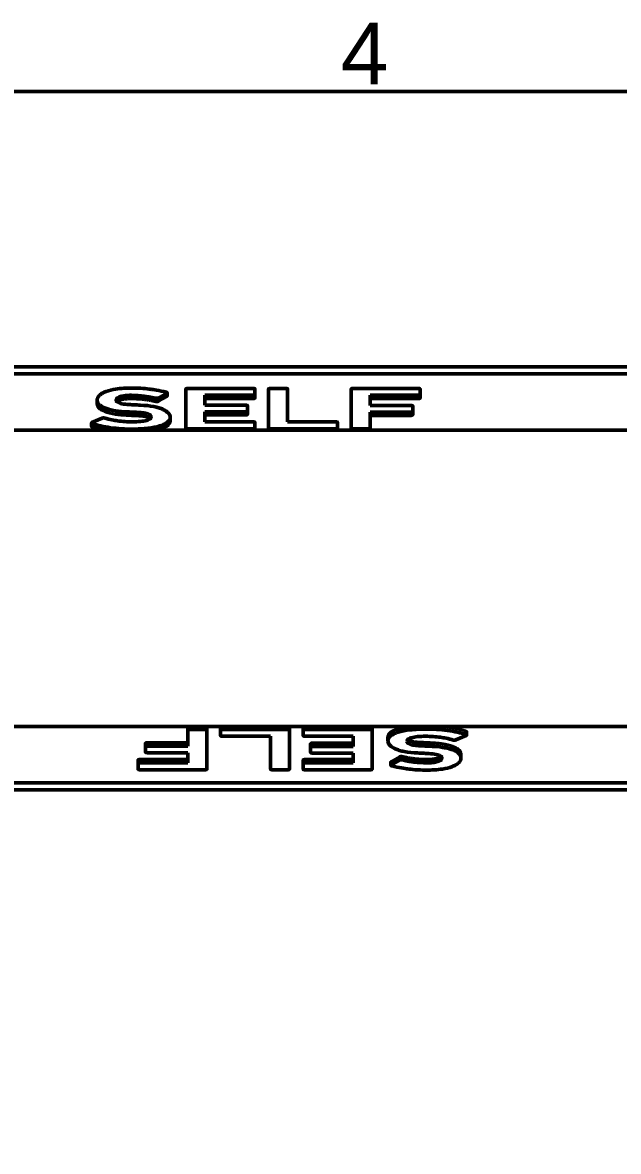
# Model space of a CAD drawing. Header units: millimetres. Extents: x 0 to 2100, y 0 to 1485.
# Drawn here: x 778.4 to 947.3, y 1134.5 to 1454.5 of the extents above; entities that cross this region are included whole.
import ezdxf

# ---------------------------------------------------------------- set-up
doc = ezdxf.new("R2010")
doc.units = ezdxf.units.MM
doc.header["$LTSCALE"] = 5
doc.layers.get('0').update_dxf_attribs({"lineweight": 50})
for name, color, linetype, lineweight in [('Rahmen_0', 7, 'Continuous', 50), ('Rahmen_2', 7, 'Continuous', 50), ('Sichtbare Kanten(DIN)', 7, 'Continuous', 50), ('Sichtbare tangentiale Kanten(DIN)', 7, 'Continuous', 50)]:
    doc.layers.add(name, color=color, linetype=linetype, lineweight=lineweight)
doc.styles.add('Aktuell-DINNach Layer', font='arial.ttf')

# ---------------------------------------------------------------- blocks, each defined once
blk = doc.blocks.new('Ränder Standardrahmen')
at = {"layer": 'Rahmen_0', "flags": 128}
blk.add_lwpolyline([(10, 10), (10, 287), (410, 287), (410, 10), (10, 10)], dxfattribs=at)
at = {"layer": 'Rahmen_2', "insert": (173.705, 287.4), "char_height": 3.5, "attachment_point": 7, "style": 'Aktuell-DINNach Layer'}
blk.add_mtext('4', dxfattribs=at)

msp = doc.modelspace()

# ---------------------------------------------------------------- linework, layer by layer
at = {"layer": 'Sichtbare Kanten(DIN)'}
for p, q in [((1313.729, 1356.938), (473.729, 1356.938)), ((1313.193, 1354.938), (489.091, 1354.938)), ((824.68, 1350.61), (824.68, 1339.539)), ((843.712, 1350.793), (825.16, 1350.793)), ((844.216, 1349.017), (844.216, 1350.61)), ((848.104, 1350.61), (848.104, 1339.539)), ((853, 1350.793), (848.584, 1350.793)), ((853.48, 1341.306), (853.48, 1350.61)), ((871.528, 1350.61), (871.528, 1339.539)), ((890.56, 1350.793), (872.008, 1350.793)), ((891.064, 1349.017), (891.064, 1350.61)), ((799.504, 1346.545), (799.504, 1347.469)), ((806.104, 1347.543), (806.104, 1348.467)), ((816.16, 1347.085), (816.16, 1348.009)), ((816.832, 1348.064), (819.28, 1349.447)), ((819.28, 1348.523), (816.832, 1347.14)), ((816.832, 1347.14), (816.832, 1348.064)), ((819.28, 1348.523), (819.28, 1349.447)), ((819.35, 1348.623), (819.35, 1349.547)), ((830.056, 1346.059), (830.056, 1348.833)), ((830.056, 1348.833), (843.712, 1348.833)), ((843.712, 1347.909), (830.056, 1347.909)), ((844.216, 1348.092), (844.216, 1349.017)), ((876.904, 1345.949), (876.904, 1348.833)), ((876.904, 1348.833), (890.56, 1348.833)), ((890.56, 1347.909), (876.904, 1347.909)), ((891.064, 1348.092), (891.064, 1349.017)), ((801.568, 1344.347), (801.568, 1345.271)), ((807.616, 1343.239), (807.616, 1344.163)), ((841.648, 1346.059), (830.056, 1346.059)), ((830.056, 1341.306), (830.056, 1344.182)), ((830.056, 1344.182), (841.648, 1344.182)), ((842.128, 1344.365), (842.128, 1345.867)), ((842.128, 1343.44), (842.128, 1344.365)), ((888.496, 1345.949), (876.904, 1345.949)), ((888.976, 1344.264), (888.976, 1345.757)), ((888.976, 1343.34), (888.976, 1344.264)), ((797.916, 1340.057), (797.916, 1340.981)), ((800.944, 1342.35), (798.04, 1341.096)), ((811.48, 1343.047), (811.48, 1343.971)), ((820.216, 1341.737), (820.216, 1342.662)), ((841.648, 1343.257), (830.056, 1343.257)), ((843.712, 1341.306), (830.056, 1341.306)), ((844.216, 1339.539), (844.216, 1341.114)), ((867.136, 1341.306), (853.48, 1341.306)), ((867.64, 1339.539), (867.64, 1341.114)), ((876.904, 1339.539), (876.904, 1344.072)), ((876.904, 1344.072), (888.496, 1344.072)), ((888.496, 1343.147), (876.904, 1343.147)), ((1308.906, 1338.938), (516.578, 1338.938)), ((798.112, 1339.897), (798.112, 1340.821)), ((824.68, 1338.938), (824.68, 1339.539)), ((825.16, 1339.347), (843.712, 1339.347)), ((844.216, 1338.938), (844.216, 1339.539)), ((848.104, 1338.938), (848.104, 1339.539)), ((848.584, 1339.347), (867.136, 1339.347)), ((867.64, 1338.938), (867.64, 1339.539)), ((871.528, 1338.938), (871.528, 1339.539)), ((872.008, 1339.347), (876.424, 1339.347)), ((876.904, 1338.938), (876.904, 1339.539)), ((1308.906, 1254.938), (516.578, 1254.938)), ((825.244, 1254.851), (825.244, 1253.926)), ((830.62, 1254.851), (830.62, 1253.926)), ((834.508, 1254.851), (834.508, 1253.926)), ((854.044, 1254.851), (854.044, 1253.926)), ((857.932, 1254.851), (857.932, 1253.926)), ((877.468, 1254.851), (877.468, 1253.926)), ((825.244, 1253.926), (825.244, 1249.394)), ((830.14, 1254.119), (825.724, 1254.119)), ((830.62, 1242.855), (830.62, 1253.926)), ((834.508, 1253.926), (834.508, 1252.351)), ((853.564, 1254.119), (835.012, 1254.119)), ((835.012, 1252.159), (848.668, 1252.159)), ((848.668, 1252.159), (848.668, 1242.855)), ((854.044, 1242.855), (854.044, 1253.926)), ((857.932, 1253.926), (857.932, 1252.351)), ((876.988, 1254.119), (858.436, 1254.119)), ((858.436, 1252.159), (872.092, 1252.159)), ((872.092, 1252.159), (872.092, 1249.284)), ((877.468, 1242.855), (877.468, 1253.926)), ((881.932, 1251.728), (881.932, 1250.804)), ((901.204, 1251.115), (904.108, 1252.37)), ((904.036, 1253.569), (904.036, 1252.644)), ((904.231, 1253.408), (904.231, 1252.484)), ((813.172, 1250.126), (813.172, 1249.201)), ((813.172, 1249.201), (813.172, 1247.709)), ((813.652, 1250.318), (825.244, 1250.318)), ((825.244, 1249.394), (813.652, 1249.394)), ((860.02, 1250.025), (860.02, 1249.101)), ((860.02, 1249.101), (860.02, 1247.599)), ((860.5, 1250.208), (872.092, 1250.208)), ((872.092, 1249.284), (860.5, 1249.284)), ((890.668, 1250.419), (890.668, 1249.494)), ((894.532, 1250.226), (894.532, 1249.302)), ((900.58, 1249.118), (900.58, 1248.194)), ((811.084, 1245.373), (811.084, 1244.449)), ((811.588, 1245.556), (825.244, 1245.556)), ((813.652, 1247.516), (825.244, 1247.516)), ((825.244, 1247.516), (825.244, 1244.632)), ((857.932, 1245.373), (857.932, 1244.449)), ((858.436, 1245.556), (872.092, 1245.556)), ((860.5, 1247.406), (872.092, 1247.406)), ((872.092, 1247.406), (872.092, 1244.632)), ((882.868, 1244.943), (885.316, 1246.325)), ((885.316, 1245.401), (882.868, 1244.018)), ((882.868, 1244.943), (882.868, 1244.018)), ((885.316, 1246.325), (885.316, 1245.401)), ((885.988, 1246.38), (885.988, 1245.456)), ((896.044, 1245.923), (896.044, 1244.998)), ((902.644, 1246.921), (902.644, 1245.996)), ((811.084, 1244.449), (811.084, 1242.855)), ((825.244, 1244.632), (811.588, 1244.632)), ((811.588, 1242.672), (830.14, 1242.672)), ((849.148, 1242.672), (853.564, 1242.672)), ((857.932, 1244.449), (857.932, 1242.855)), ((872.092, 1244.632), (858.436, 1244.632)), ((858.436, 1242.672), (876.988, 1242.672)), ((882.798, 1244.842), (882.798, 1243.918)), ((1313.193, 1238.938), (489.091, 1238.938)), ((1313.729, 1236.938), (473.729, 1236.938))]:
    msp.add_line(p, q, dxfattribs=at)
for points, degree, knots in [([(809.44, 1350.894), (807.846, 1350.894), (806.222, 1350.812), (803.755, 1350.429), (802.865, 1350.215), (802.096, 1349.932)], 3, [-0.79908124, -0.79908124, -0.79908124, -0.79908124, -0.32058258, -0.32058258, 0, 0, 0, 0]), ([(819.136, 1349.713), (817.068, 1350.226), (815.338, 1350.469), (813.548, 1350.704), (811.777, 1350.894), (809.44, 1350.894)], 3, [-1.141025, -1.141025, -1.141025, -1.141025, -0.7010406, -0.7010406, 0, 0, 0, 0]), ([(825.16, 1350.793), (825.127, 1350.793), (825.095, 1350.792), (825.032, 1350.787), (825.002, 1350.783), (824.903, 1350.766), (824.85, 1350.749), (824.771, 1350.717), (824.737, 1350.698), (824.691, 1350.656), (824.68, 1350.633), (824.68, 1350.61)], 3, [-0.066579768, -0.066579768, -0.066579768, -0.066579768, -0.059579882, -0.059579882, -0.05274209, -0.05274209, -0.036262889, -0.036262889, -0.01829246, -0.01829246, 0, 0, 0, 0]), ([(844.216, 1350.61), (844.216, 1350.625), (844.212, 1350.64), (844.194, 1350.669), (844.18, 1350.683), (844.13, 1350.719), (844.09, 1350.736), (844.028, 1350.759), (843.981, 1350.771), (843.86, 1350.789), (843.786, 1350.793), (843.712, 1350.793)], 3, [-0.058500024, -0.058500024, -0.058500024, -0.058500024, -0.053302755, -0.053302755, -0.048239794, -0.048239794, -0.039044984, -0.039044984, -0.022176904, -0.022176904, 0, 0, 0, 0]), ([(848.584, 1350.793), (848.551, 1350.793), (848.519, 1350.792), (848.456, 1350.787), (848.426, 1350.783), (848.327, 1350.766), (848.274, 1350.749), (848.195, 1350.717), (848.161, 1350.698), (848.115, 1350.656), (848.104, 1350.633), (848.104, 1350.61)], 3, [-0.066579768, -0.066579768, -0.066579768, -0.066579768, -0.059579882, -0.059579882, -0.05274209, -0.05274209, -0.036262889, -0.036262889, -0.01829246, -0.01829246, 0, 0, 0, 0]), ([(853.48, 1350.61), (853.48, 1350.622), (853.477, 1350.635), (853.464, 1350.659), (853.454, 1350.67), (853.409, 1350.708), (853.364, 1350.728), (853.28, 1350.758), (853.231, 1350.771), (853.12, 1350.789), (853.061, 1350.793), (853, 1350.793)], 3, [-0.066579768, -0.066579768, -0.066579768, -0.066579768, -0.059579882, -0.059579882, -0.05274209, -0.05274209, -0.036262889, -0.036262889, -0.01829246, -0.01829246, 0, 0, 0, 0]), ([(872.008, 1350.793), (871.975, 1350.793), (871.943, 1350.792), (871.88, 1350.787), (871.85, 1350.783), (871.751, 1350.766), (871.698, 1350.749), (871.619, 1350.717), (871.585, 1350.698), (871.539, 1350.656), (871.528, 1350.633), (871.528, 1350.61)], 3, [-0.066579768, -0.066579768, -0.066579768, -0.066579768, -0.059579882, -0.059579882, -0.05274209, -0.05274209, -0.036262889, -0.036262889, -0.01829246, -0.01829246, 0, 0, 0, 0]), ([(891.064, 1350.61), (891.064, 1350.625), (891.06, 1350.64), (891.042, 1350.669), (891.028, 1350.683), (890.978, 1350.719), (890.938, 1350.736), (890.876, 1350.759), (890.829, 1350.771), (890.708, 1350.789), (890.634, 1350.793), (890.56, 1350.793)], 3, [-0.058500024, -0.058500024, -0.058500024, -0.058500024, -0.053302755, -0.053302755, -0.048239794, -0.048239794, -0.039044984, -0.039044984, -0.022176904, -0.022176904, 0, 0, 0, 0]), ([(802.096, 1349.932), (801.673, 1349.774), (801.293, 1349.602), (800.638, 1349.231), (800.368, 1349.036), (799.695, 1348.397), (799.504, 1347.937), (799.504, 1347.469)], 3, [-0.71948473, -0.71948473, -0.71948473, -0.71948473, -0.54182354, -0.54182354, -0.36789574, -0.36789574, 0, 0, 0, 0]), ([(799.504, 1347.469), (799.504, 1347.059), (799.658, 1346.655), (800.368, 1345.899), (800.888, 1345.567), (801.568, 1345.271)], 3, [-0.63157897, -0.63157897, -0.63157897, -0.63157897, -0.30937717, -0.30937717, 0, 0, 0, 0]), ([(804.88, 1347.442), (804.88, 1347.569), (804.912, 1347.698), (805.065, 1347.935), (805.175, 1348.042), (805.529, 1348.27), (805.79, 1348.378), (806.104, 1348.467)], 3, [-0.30913466, -0.30913466, -0.30913466, -0.30913466, -0.20858627, -0.20858627, -0.11735665, -0.11735665, 0, 0, 0, 0]), ([(805.72, 1346.682), (805.459, 1346.789), (805.239, 1346.91), (804.95, 1347.172), (804.88, 1347.304), (804.88, 1347.442)], 3, [-0.22341562, -0.22341562, -0.22341562, -0.22341562, -0.10804662, -0.10804662, 0, 0, 0, 0]), ([(806.104, 1348.467), (806.522, 1348.592), (806.988, 1348.682), (808.054, 1348.807), (808.64, 1348.833), (809.224, 1348.833)], 3, [-0.33436236, -0.33436236, -0.33436236, -0.33436236, -0.17513918, -0.17513918, 0, 0, 0, 0]), ([(809.224, 1348.833), (810.464, 1348.833), (811.672, 1348.76), (813.455, 1348.531), (814.693, 1348.362), (816.16, 1348.009)], 3, [-1.5283833, -1.5283833, -1.5283833, -1.5283833, -0.5203695, -0.5203695, 0, 0, 0, 0]), ([(816.16, 1348.009), (816.189, 1348), (816.22, 1347.993), (816.29, 1347.982), (816.326, 1347.979), (816.44, 1347.975), (816.515, 1347.98), (816.625, 1347.993), (816.677, 1348.003), (816.768, 1348.03), (816.804, 1348.046), (816.832, 1348.064)], 3, [-0.068882575, -0.068882575, -0.068882575, -0.068882575, -0.060330199, -0.060330199, -0.05174449, -0.05174449, -0.034251393, -0.034251393, -0.016928386, -0.016928386, 0, 0, 0, 0]), ([(819.28, 1349.447), (819.312, 1349.468), (819.333, 1349.491), (819.357, 1349.55), (819.345, 1349.578), (819.327, 1349.615), (819.306, 1349.637), (819.237, 1349.68), (819.19, 1349.698), (819.136, 1349.713)], 3, [-0.057229208, -0.057229208, -0.057229208, -0.057229208, -0.049619447, -0.049619447, -0.039050826, -0.039050826, -0.020136367, -0.020136367, 0, 0, 0, 0]), ([(843.712, 1348.833), (843.792, 1348.833), (843.873, 1348.838), (844.017, 1348.86), (844.06, 1348.875), (844.126, 1348.9), (844.157, 1348.918), (844.205, 1348.963), (844.216, 1348.99), (844.216, 1349.017)], 3, [-0.059492134, -0.059492134, -0.059492134, -0.059492134, -0.048733451, -0.048733451, -0.038457128, -0.038457128, -0.021034837, -0.021034837, 0, 0, 0, 0]), ([(890.56, 1348.833), (890.64, 1348.833), (890.721, 1348.838), (890.865, 1348.86), (890.908, 1348.875), (890.974, 1348.9), (891.005, 1348.918), (891.053, 1348.963), (891.064, 1348.99), (891.064, 1349.017)], 3, [-0.059492134, -0.059492134, -0.059492134, -0.059492134, -0.048733451, -0.048733451, -0.038457128, -0.038457128, -0.021034837, -0.021034837, 0, 0, 0, 0]), ([(801.568, 1345.271), (802.291, 1344.964), (803.151, 1344.724), (804.776, 1344.422), (805.886, 1344.251), (807.616, 1344.163)], 3, [-1.304103, -1.304103, -1.304103, -1.304103, -0.5234104, -0.5234104, 0, 0, 0, 0]), ([(808.576, 1346.205), (807.836, 1346.249), (807.116, 1346.322), (806.226, 1346.507), (805.948, 1346.585), (805.72, 1346.682)], 3, [-0.30410983, -0.30410983, -0.30410983, -0.30410983, -0.10242807, -0.10242807, 0, 0, 0, 0]), ([(807.616, 1344.163), (808.268, 1344.126), (808.952, 1344.088), (810.232, 1344.029), (810.856, 1344), (811.48, 1343.971)], 3, [-0.386696, -0.386696, -0.386696, -0.386696, -0.18858335, -0.18858335, 0, 0, 0, 0]), ([(811.816, 1346.041), (811.215, 1346.067), (810.568, 1346.096), (809.635, 1346.145), (809.041, 1346.177), (808.576, 1346.205)], 3, [-0.39580323, -0.39580323, -0.39580323, -0.39580323, -0.14133286, -0.14133286, 0, 0, 0, 0]), ([(818.152, 1344.85), (817.813, 1345.015), (817.429, 1345.162), (816.554, 1345.427), (816.071, 1345.542), (814.396, 1345.856), (813.101, 1345.978), (811.816, 1346.041)], 3, [-0.72377909, -0.72377909, -0.72377909, -0.72377909, -0.55947338, -0.55947338, -0.38871553, -0.38871553, 0, 0, 0, 0]), ([(820.216, 1342.662), (820.216, 1343.055), (820.049, 1343.438), (819.342, 1344.188), (818.811, 1344.534), (818.152, 1344.85)], 3, [-0.62685959, -0.62685959, -0.62685959, -0.62685959, -0.3173674, -0.3173674, 0, 0, 0, 0]), ([(842.128, 1345.867), (842.128, 1345.881), (842.125, 1345.895), (842.11, 1345.923), (842.099, 1345.936), (842.055, 1345.974), (842.013, 1345.993), (841.928, 1346.024), (841.879, 1346.037), (841.768, 1346.055), (841.709, 1346.059), (841.648, 1346.059)], 3, [-0.07059963, -0.07059963, -0.07059963, -0.07059963, -0.061782755, -0.061782755, -0.053433025, -0.053433025, -0.036262889, -0.036262889, -0.01829246, -0.01829246, 0, 0, 0, 0]), ([(841.648, 1344.182), (841.68, 1344.182), (841.713, 1344.183), (841.776, 1344.188), (841.806, 1344.192), (841.905, 1344.209), (841.958, 1344.226), (842.037, 1344.258), (842.07, 1344.277), (842.117, 1344.319), (842.128, 1344.342), (842.128, 1344.365)], 3, [-0.066579768, -0.066579768, -0.066579768, -0.066579768, -0.059579882, -0.059579882, -0.05274209, -0.05274209, -0.036262889, -0.036262889, -0.01829246, -0.01829246, 0, 0, 0, 0]), ([(888.976, 1345.757), (888.976, 1345.772), (888.973, 1345.788), (888.958, 1345.818), (888.948, 1345.831), (888.911, 1345.864), (888.88, 1345.881), (888.815, 1345.905), (888.763, 1345.923), (888.624, 1345.945), (888.561, 1345.949), (888.496, 1345.949)], 3, [-0.14378571, -0.14378571, -0.14378571, -0.14378571, -0.11347809, -0.11347809, -0.0859627, -0.0859627, -0.04496659, -0.04496659, -0.0196024, -0.0196024, 0, 0, 0, 0]), ([(888.496, 1344.072), (888.527, 1344.072), (888.558, 1344.073), (888.619, 1344.078), (888.648, 1344.081), (888.749, 1344.098), (888.803, 1344.115), (888.88, 1344.146), (888.914, 1344.165), (888.965, 1344.211), (888.976, 1344.237), (888.976, 1344.264)], 3, [-0.065397919, -0.065397919, -0.065397919, -0.065397919, -0.05966566, -0.05966566, -0.054070317, -0.054070317, -0.039571091, -0.039571091, -0.020960419, -0.020960419, 0, 0, 0, 0]), ([(798.04, 1341.096), (798.015, 1341.086), (797.994, 1341.076), (797.958, 1341.054), (797.945, 1341.043), (797.917, 1341.008), (797.913, 1340.985), (797.925, 1340.937), (797.942, 1340.911), (798.008, 1340.861), (798.055, 1340.84), (798.112, 1340.821)], 3, [-0.087228808, -0.087228808, -0.087228808, -0.087228808, -0.075708862, -0.075708862, -0.064568169, -0.064568169, -0.0441731, -0.0441731, -0.022383894, -0.022383894, 0, 0, 0, 0]), ([(801.664, 1342.369), (801.635, 1342.378), (801.603, 1342.387), (801.538, 1342.401), (801.505, 1342.407), (801.405, 1342.419), (801.34, 1342.421), (801.217, 1342.417), (801.159, 1342.411), (801.043, 1342.388), (800.989, 1342.371), (800.944, 1342.35)], 3, [-0.078248717, -0.078248717, -0.078248717, -0.078248717, -0.067808919, -0.067808919, -0.057958061, -0.057958061, -0.039285598, -0.039285598, -0.021020398, -0.021020398, 0, 0, 0, 0]), ([(809.56, 1341.306), (808.082, 1341.306), (806.647, 1341.401), (804.467, 1341.714), (803.045, 1341.947), (801.664, 1342.369)], 3, [-1.4521724, -1.4521724, -1.4521724, -1.4521724, -0.5306593, -0.5306593, 0, 0, 0, 0]), ([(813.472, 1341.7), (812.979, 1341.558), (812.407, 1341.465), (811.086, 1341.332), (810.308, 1341.306), (809.56, 1341.306)], 3, [-0.40943622, -0.40943622, -0.40943622, -0.40943622, -0.22445973, -0.22445973, 0, 0, 0, 0]), ([(811.48, 1343.971), (812.041, 1343.936), (812.61, 1343.878), (813.547, 1343.696), (813.821, 1343.606), (814.251, 1343.438), (814.441, 1343.324), (814.75, 1343.027), (814.816, 1342.844), (814.816, 1342.662)], 3, [-0.41778415, -0.41778415, -0.41778415, -0.41778415, -0.32754527, -0.32754527, -0.25121901, -0.25121901, -0.14312783, -0.14312783, 0, 0, 0, 0]), ([(814.612, 1342.233), (814.399, 1342.462), (813.112, 1342.946), (811.48, 1343.047)], 2, [0.4886807, 0.4886807, 0.4886807, 1, 2, 2, 2]), ([(814.816, 1342.662), (814.816, 1342.553), (814.782, 1342.446), (814.634, 1342.24), (814.525, 1342.146), (814.145, 1341.915), (813.83, 1341.798), (813.472, 1341.7)], 3, [-0.299474, -0.299474, -0.299474, -0.299474, -0.21412013, -0.21412013, -0.13204981, -0.13204981, 0, 0, 0, 0]), ([(817.264, 1340.143), (817.771, 1340.296), (818.227, 1340.469), (819.005, 1340.858), (819.318, 1341.067), (820.032, 1341.725), (820.216, 1342.192), (820.216, 1342.662)], 3, [-0.75360661, -0.75360661, -0.75360661, -0.75360661, -0.55970772, -0.55970772, -0.36901651, -0.36901651, 0, 0, 0, 0]), ([(844.216, 1341.114), (844.216, 1341.131), (844.212, 1341.148), (844.197, 1341.179), (844.186, 1341.194), (844.143, 1341.231), (844.109, 1341.247), (844.039, 1341.273), (843.992, 1341.284), (843.868, 1341.302), (843.789, 1341.306), (843.712, 1341.306)], 3, [-0.068381733, -0.068381733, -0.068381733, -0.068381733, -0.060025264, -0.060025264, -0.05252857, -0.05252857, -0.040035621, -0.040035621, -0.023174789, -0.023174789, 0, 0, 0, 0]), ([(867.64, 1341.114), (867.64, 1341.131), (867.636, 1341.148), (867.621, 1341.179), (867.61, 1341.194), (867.567, 1341.231), (867.533, 1341.247), (867.463, 1341.273), (867.416, 1341.284), (867.292, 1341.302), (867.213, 1341.306), (867.136, 1341.306)], 3, [-0.068381733, -0.068381733, -0.068381733, -0.068381733, -0.060025264, -0.060025264, -0.05252857, -0.05252857, -0.040035621, -0.040035621, -0.023174789, -0.023174789, 0, 0, 0, 0]), ([(798.112, 1339.897), (797.944, 1339.952), (797.916, 1340.046), (797.916, 1340.057)], 2, [0, 0, 0, 1, 1.1428571, 1.1428571, 1.1428571]), ([(798.112, 1340.821), (799.651, 1340.306), (801.376, 1339.911), (805.299, 1339.372), (807.389, 1339.255), (809.512, 1339.255)], 3, [-1.2506503, -1.2506503, -1.2506503, -1.2506503, -0.6367186, -0.6367186, 0, 0, 0, 0]), ([(809.512, 1339.255), (811.015, 1339.255), (812.54, 1339.32), (815.174, 1339.633), (816.282, 1339.846), (817.264, 1340.143)], 3, [-0.8277197, -0.8277197, -0.8277197, -0.8277197, -0.37640448, -0.37640448, 0, 0, 0, 0]), ([(824.68, 1339.539), (824.68, 1339.525), (824.683, 1339.51), (824.698, 1339.483), (824.708, 1339.47), (824.753, 1339.432), (824.794, 1339.412), (824.879, 1339.382), (824.928, 1339.369), (825.04, 1339.351), (825.099, 1339.347), (825.16, 1339.347)], 3, [-0.07059963, -0.07059963, -0.07059963, -0.07059963, -0.061782755, -0.061782755, -0.053433025, -0.053433025, -0.036262889, -0.036262889, -0.01829246, -0.01829246, 0, 0, 0, 0]), ([(843.712, 1339.347), (843.788, 1339.347), (843.865, 1339.351), (843.987, 1339.37), (844.032, 1339.382), (844.1, 1339.408), (844.144, 1339.427), (844.204, 1339.483), (844.216, 1339.511), (844.216, 1339.539)], 3, [-0.13067107, -0.13067107, -0.13067107, -0.13067107, -0.08245209, -0.08245209, -0.04750769, -0.04750769, -0.02224294, -0.02224294, 0, 0, 0, 0]), ([(848.104, 1339.539), (848.104, 1339.525), (848.107, 1339.51), (848.122, 1339.483), (848.132, 1339.47), (848.177, 1339.432), (848.218, 1339.412), (848.303, 1339.382), (848.352, 1339.369), (848.464, 1339.351), (848.523, 1339.347), (848.584, 1339.347)], 3, [-0.07059963, -0.07059963, -0.07059963, -0.07059963, -0.061782755, -0.061782755, -0.053433025, -0.053433025, -0.036262889, -0.036262889, -0.01829246, -0.01829246, 0, 0, 0, 0]), ([(867.136, 1339.347), (867.212, 1339.347), (867.289, 1339.351), (867.411, 1339.37), (867.456, 1339.382), (867.524, 1339.408), (867.568, 1339.427), (867.628, 1339.483), (867.64, 1339.511), (867.64, 1339.539)], 3, [-0.13067107, -0.13067107, -0.13067107, -0.13067107, -0.08245209, -0.08245209, -0.04750769, -0.04750769, -0.02224294, -0.02224294, 0, 0, 0, 0]), ([(871.528, 1339.539), (871.528, 1339.525), (871.531, 1339.51), (871.546, 1339.483), (871.556, 1339.47), (871.601, 1339.432), (871.642, 1339.412), (871.727, 1339.382), (871.776, 1339.369), (871.888, 1339.351), (871.947, 1339.347), (872.008, 1339.347)], 3, [-0.07059963, -0.07059963, -0.07059963, -0.07059963, -0.061782755, -0.061782755, -0.053433025, -0.053433025, -0.036262889, -0.036262889, -0.01829246, -0.01829246, 0, 0, 0, 0]), ([(876.424, 1339.347), (876.455, 1339.347), (876.486, 1339.348), (876.547, 1339.353), (876.576, 1339.356), (876.677, 1339.373), (876.731, 1339.39), (876.808, 1339.421), (876.842, 1339.44), (876.893, 1339.486), (876.904, 1339.512), (876.904, 1339.539)], 3, [-0.065397919, -0.065397919, -0.065397919, -0.065397919, -0.05966566, -0.05966566, -0.054070317, -0.054070317, -0.039571091, -0.039571091, -0.020960419, -0.020960419, 0, 0, 0, 0]), ([(825.724, 1254.119), (825.692, 1254.119), (825.661, 1254.117), (825.6, 1254.113), (825.571, 1254.109), (825.47, 1254.093), (825.417, 1254.075), (825.34, 1254.045), (825.305, 1254.026), (825.255, 1253.979), (825.244, 1253.953), (825.244, 1253.926)], 3, [-0.065397919, -0.065397919, -0.065397919, -0.065397919, -0.05966566, -0.05966566, -0.054070317, -0.054070317, -0.039571091, -0.039571091, -0.020960419, -0.020960419, 0, 0, 0, 0]), ([(830.62, 1253.926), (830.62, 1253.941), (830.616, 1253.955), (830.602, 1253.983), (830.591, 1253.995), (830.547, 1254.034), (830.505, 1254.053), (830.42, 1254.084), (830.371, 1254.097), (830.26, 1254.114), (830.201, 1254.119), (830.14, 1254.119)], 3, [-0.07059963, -0.07059963, -0.07059963, -0.07059963, -0.061782755, -0.061782755, -0.053433025, -0.053433025, -0.036262889, -0.036262889, -0.01829246, -0.01829246, 0, 0, 0, 0]), ([(835.012, 1254.119), (834.935, 1254.119), (834.858, 1254.114), (834.737, 1254.095), (834.691, 1254.084), (834.624, 1254.058), (834.58, 1254.038), (834.519, 1253.982), (834.508, 1253.955), (834.508, 1253.926)], 3, [-0.13067107, -0.13067107, -0.13067107, -0.13067107, -0.08245209, -0.08245209, -0.04750769, -0.04750769, -0.02224294, -0.02224294, 0, 0, 0, 0]), ([(834.508, 1252.351), (834.508, 1252.334), (834.511, 1252.317), (834.526, 1252.286), (834.538, 1252.271), (834.58, 1252.234), (834.614, 1252.219), (834.685, 1252.193), (834.732, 1252.181), (834.856, 1252.163), (834.934, 1252.159), (835.012, 1252.159)], 3, [-0.068381733, -0.068381733, -0.068381733, -0.068381733, -0.060025264, -0.060025264, -0.05252857, -0.05252857, -0.040035621, -0.040035621, -0.023174789, -0.023174789, 0, 0, 0, 0]), ([(854.044, 1253.926), (854.044, 1253.941), (854.04, 1253.955), (854.026, 1253.983), (854.015, 1253.995), (853.971, 1254.034), (853.929, 1254.053), (853.844, 1254.084), (853.795, 1254.097), (853.684, 1254.114), (853.625, 1254.119), (853.564, 1254.119)], 3, [-0.07059963, -0.07059963, -0.07059963, -0.07059963, -0.061782755, -0.061782755, -0.053433025, -0.053433025, -0.036262889, -0.036262889, -0.01829246, -0.01829246, 0, 0, 0, 0]), ([(858.436, 1254.119), (858.359, 1254.119), (858.282, 1254.114), (858.161, 1254.095), (858.115, 1254.084), (858.048, 1254.058), (858.004, 1254.038), (857.943, 1253.982), (857.932, 1253.955), (857.932, 1253.926)], 3, [-0.13067107, -0.13067107, -0.13067107, -0.13067107, -0.08245209, -0.08245209, -0.04750769, -0.04750769, -0.02224294, -0.02224294, 0, 0, 0, 0]), ([(857.932, 1252.351), (857.932, 1252.334), (857.935, 1252.317), (857.95, 1252.286), (857.962, 1252.271), (858.004, 1252.234), (858.038, 1252.219), (858.109, 1252.193), (858.156, 1252.181), (858.28, 1252.163), (858.358, 1252.159), (858.436, 1252.159)], 3, [-0.068381733, -0.068381733, -0.068381733, -0.068381733, -0.060025264, -0.060025264, -0.05252857, -0.05252857, -0.040035621, -0.040035621, -0.023174789, -0.023174789, 0, 0, 0, 0]), ([(877.468, 1253.926), (877.468, 1253.941), (877.464, 1253.955), (877.45, 1253.983), (877.439, 1253.995), (877.395, 1254.034), (877.353, 1254.053), (877.268, 1254.084), (877.219, 1254.097), (877.108, 1254.114), (877.049, 1254.119), (876.988, 1254.119)], 3, [-0.07059963, -0.07059963, -0.07059963, -0.07059963, -0.061782755, -0.061782755, -0.053433025, -0.053433025, -0.036262889, -0.036262889, -0.01829246, -0.01829246, 0, 0, 0, 0]), ([(884.884, 1253.322), (884.376, 1253.169), (883.921, 1252.996), (883.142, 1252.607), (882.829, 1252.398), (882.115, 1251.74), (881.932, 1251.273), (881.932, 1250.804)], 3, [-0.75360661, -0.75360661, -0.75360661, -0.75360661, -0.55970772, -0.55970772, -0.36901651, -0.36901651, 0, 0, 0, 0]), ([(892.636, 1254.21), (891.132, 1254.21), (889.608, 1254.145), (886.974, 1253.832), (885.866, 1253.62), (884.884, 1253.322)], 3, [-0.8277197, -0.8277197, -0.8277197, -0.8277197, -0.37640448, -0.37640448, 0, 0, 0, 0]), ([(887.332, 1250.804), (887.332, 1250.912), (887.365, 1251.02), (887.514, 1251.225), (887.623, 1251.32), (888.003, 1251.55), (888.317, 1251.668), (888.676, 1251.765)], 3, [-0.299474, -0.299474, -0.299474, -0.299474, -0.21412013, -0.21412013, -0.13204981, -0.13204981, 0, 0, 0, 0]), ([(888.676, 1251.765), (889.169, 1251.907), (889.741, 1252), (891.062, 1252.133), (891.839, 1252.159), (892.588, 1252.159)], 3, [-0.40943622, -0.40943622, -0.40943622, -0.40943622, -0.22445973, -0.22445973, 0, 0, 0, 0]), ([(892.588, 1252.159), (894.066, 1252.159), (895.5, 1252.065), (897.68, 1251.751), (899.102, 1251.518), (900.484, 1251.097)], 3, [-1.4521724, -1.4521724, -1.4521724, -1.4521724, -0.5306593, -0.5306593, 0, 0, 0, 0]), ([(904.036, 1252.644), (902.497, 1253.159), (900.771, 1253.554), (896.849, 1254.093), (894.758, 1254.21), (892.636, 1254.21)], 3, [-1.2506503, -1.2506503, -1.2506503, -1.2506503, -0.6367186, -0.6367186, 0, 0, 0, 0]), ([(904.036, 1253.569), (904.204, 1253.514), (904.231, 1253.419), (904.231, 1253.408)], 2, [0, 0, 0, 1, 1.1428571, 1.1428571, 1.1428571]), ([(904.108, 1252.37), (904.132, 1252.379), (904.154, 1252.389), (904.189, 1252.411), (904.203, 1252.423), (904.23, 1252.457), (904.234, 1252.48), (904.222, 1252.528), (904.206, 1252.554), (904.139, 1252.604), (904.092, 1252.626), (904.036, 1252.644)], 3, [-0.087228808, -0.087228808, -0.087228808, -0.087228808, -0.075708862, -0.075708862, -0.064568169, -0.064568169, -0.0441731, -0.0441731, -0.022383894, -0.022383894, 0, 0, 0, 0]), ([(813.652, 1249.394), (813.62, 1249.394), (813.589, 1249.392), (813.528, 1249.388), (813.499, 1249.384), (813.398, 1249.368), (813.345, 1249.35), (813.268, 1249.32), (813.233, 1249.301), (813.183, 1249.254), (813.172, 1249.228), (813.172, 1249.201)], 3, [-0.065397919, -0.065397919, -0.065397919, -0.065397919, -0.05966566, -0.05966566, -0.054070317, -0.054070317, -0.039571091, -0.039571091, -0.020960419, -0.020960419, 0, 0, 0, 0]), ([(860.5, 1249.284), (860.467, 1249.284), (860.435, 1249.282), (860.372, 1249.277), (860.342, 1249.274), (860.243, 1249.257), (860.19, 1249.239), (860.111, 1249.208), (860.077, 1249.189), (860.031, 1249.146), (860.02, 1249.124), (860.02, 1249.101)], 3, [-0.066579768, -0.066579768, -0.066579768, -0.066579768, -0.059579882, -0.059579882, -0.05274209, -0.05274209, -0.036262889, -0.036262889, -0.01829246, -0.01829246, 0, 0, 0, 0]), ([(881.932, 1250.804), (881.932, 1250.41), (882.098, 1250.027), (882.806, 1249.277), (883.337, 1248.931), (883.996, 1248.615)], 3, [-0.62685959, -0.62685959, -0.62685959, -0.62685959, -0.3173674, -0.3173674, 0, 0, 0, 0]), ([(883.996, 1248.615), (884.334, 1248.451), (884.719, 1248.304), (885.593, 1248.038), (886.077, 1247.924), (887.751, 1247.609), (889.046, 1247.487), (890.332, 1247.425)], 3, [-0.72377909, -0.72377909, -0.72377909, -0.72377909, -0.55947338, -0.55947338, -0.38871553, -0.38871553, 0, 0, 0, 0]), ([(890.668, 1249.494), (890.106, 1249.529), (889.537, 1249.588), (888.601, 1249.77), (888.327, 1249.859), (887.897, 1250.027), (887.707, 1250.141), (887.397, 1250.438), (887.332, 1250.622), (887.332, 1250.804)], 3, [-0.41778415, -0.41778415, -0.41778415, -0.41778415, -0.32754527, -0.32754527, -0.25121901, -0.25121901, -0.14312783, -0.14312783, 0, 0, 0, 0]), ([(887.535, 1251.232), (887.748, 1251.004), (889.036, 1250.519), (890.668, 1250.419)], 2, [0.4886807, 0.4886807, 0.4886807, 1, 2, 2, 2]), ([(894.532, 1249.302), (893.879, 1249.34), (893.195, 1249.377), (891.916, 1249.436), (891.292, 1249.465), (890.668, 1249.494)], 3, [-0.386696, -0.386696, -0.386696, -0.386696, -0.18858335, -0.18858335, 0, 0, 0, 0]), ([(900.58, 1248.194), (899.857, 1248.501), (898.996, 1248.741), (897.372, 1249.043), (896.261, 1249.215), (894.532, 1249.302)], 3, [-1.304103, -1.304103, -1.304103, -1.304103, -0.5234104, -0.5234104, 0, 0, 0, 0]), ([(900.484, 1251.097), (900.513, 1251.087), (900.544, 1251.079), (900.609, 1251.064), (900.642, 1251.059), (900.743, 1251.047), (900.808, 1251.045), (900.93, 1251.049), (900.988, 1251.055), (901.105, 1251.078), (901.158, 1251.095), (901.204, 1251.115)], 3, [-0.078248717, -0.078248717, -0.078248717, -0.078248717, -0.067808919, -0.067808919, -0.057958061, -0.057958061, -0.039285598, -0.039285598, -0.021020398, -0.021020398, 0, 0, 0, 0]), ([(902.644, 1245.996), (902.644, 1246.406), (902.49, 1246.81), (901.78, 1247.566), (901.26, 1247.898), (900.58, 1248.194)], 3, [-0.63157897, -0.63157897, -0.63157897, -0.63157897, -0.30937717, -0.30937717, 0, 0, 0, 0]), ([(813.172, 1247.709), (813.172, 1247.693), (813.175, 1247.677), (813.189, 1247.648), (813.2, 1247.634), (813.237, 1247.601), (813.268, 1247.584), (813.332, 1247.56), (813.385, 1247.543), (813.523, 1247.521), (813.586, 1247.516), (813.652, 1247.516)], 3, [-0.14378571, -0.14378571, -0.14378571, -0.14378571, -0.11347809, -0.11347809, -0.0859627, -0.0859627, -0.04496659, -0.04496659, -0.0196024, -0.0196024, 0, 0, 0, 0]), ([(860.02, 1247.599), (860.02, 1247.584), (860.023, 1247.57), (860.037, 1247.542), (860.048, 1247.529), (860.092, 1247.491), (860.134, 1247.472), (860.219, 1247.441), (860.268, 1247.428), (860.38, 1247.411), (860.439, 1247.406), (860.5, 1247.406)], 3, [-0.07059963, -0.07059963, -0.07059963, -0.07059963, -0.061782755, -0.061782755, -0.053433025, -0.053433025, -0.036262889, -0.036262889, -0.01829246, -0.01829246, 0, 0, 0, 0]), ([(885.988, 1245.456), (885.959, 1245.465), (885.927, 1245.473), (885.858, 1245.484), (885.821, 1245.487), (885.707, 1245.491), (885.633, 1245.485), (885.522, 1245.472), (885.47, 1245.462), (885.38, 1245.436), (885.344, 1245.42), (885.316, 1245.401)], 3, [-0.068882575, -0.068882575, -0.068882575, -0.068882575, -0.060330199, -0.060330199, -0.05174449, -0.05174449, -0.034251393, -0.034251393, -0.016928386, -0.016928386, 0, 0, 0, 0]), ([(892.924, 1244.632), (891.684, 1244.632), (890.475, 1244.706), (888.693, 1244.934), (887.455, 1245.103), (885.988, 1245.456)], 3, [-1.5283833, -1.5283833, -1.5283833, -1.5283833, -0.5203695, -0.5203695, 0, 0, 0, 0]), ([(890.332, 1247.425), (890.932, 1247.399), (891.58, 1247.369), (892.513, 1247.32), (893.106, 1247.288), (893.572, 1247.26)], 3, [-0.39580323, -0.39580323, -0.39580323, -0.39580323, -0.14133286, -0.14133286, 0, 0, 0, 0]), ([(896.044, 1244.998), (895.626, 1244.873), (895.159, 1244.783), (894.093, 1244.658), (893.507, 1244.632), (892.924, 1244.632)], 3, [-0.33436236, -0.33436236, -0.33436236, -0.33436236, -0.17513918, -0.17513918, 0, 0, 0, 0]), ([(893.572, 1247.26), (894.311, 1247.216), (895.031, 1247.143), (895.922, 1246.958), (896.2, 1246.881), (896.428, 1246.784)], 3, [-0.30410983, -0.30410983, -0.30410983, -0.30410983, -0.10242807, -0.10242807, 0, 0, 0, 0]), ([(897.268, 1246.024), (897.268, 1245.896), (897.235, 1245.767), (897.083, 1245.531), (896.973, 1245.423), (896.618, 1245.195), (896.357, 1245.087), (896.044, 1244.998)], 3, [-0.30913466, -0.30913466, -0.30913466, -0.30913466, -0.20858627, -0.20858627, -0.11735665, -0.11735665, 0, 0, 0, 0]), ([(896.428, 1246.784), (896.688, 1246.676), (896.908, 1246.555), (897.198, 1246.293), (897.268, 1246.161), (897.268, 1246.024)], 3, [-0.22341562, -0.22341562, -0.22341562, -0.22341562, -0.10804662, -0.10804662, 0, 0, 0, 0]), ([(900.052, 1243.533), (900.474, 1243.691), (900.855, 1243.864), (901.51, 1244.234), (901.78, 1244.429), (902.453, 1245.068), (902.644, 1245.528), (902.644, 1245.996)], 3, [-0.71948473, -0.71948473, -0.71948473, -0.71948473, -0.54182354, -0.54182354, -0.36789574, -0.36789574, 0, 0, 0, 0]), ([(811.588, 1244.632), (811.508, 1244.632), (811.427, 1244.628), (811.282, 1244.605), (811.239, 1244.59), (811.174, 1244.566), (811.142, 1244.547), (811.094, 1244.502), (811.084, 1244.476), (811.084, 1244.449)], 3, [-0.059492134, -0.059492134, -0.059492134, -0.059492134, -0.048733451, -0.048733451, -0.038457128, -0.038457128, -0.021034837, -0.021034837, 0, 0, 0, 0]), ([(811.084, 1242.855), (811.084, 1242.84), (811.088, 1242.825), (811.106, 1242.796), (811.119, 1242.783), (811.169, 1242.746), (811.21, 1242.729), (811.272, 1242.706), (811.318, 1242.695), (811.439, 1242.676), (811.514, 1242.672), (811.588, 1242.672)], 3, [-0.058500024, -0.058500024, -0.058500024, -0.058500024, -0.053302755, -0.053302755, -0.048239794, -0.048239794, -0.039044984, -0.039044984, -0.022176904, -0.022176904, 0, 0, 0, 0]), ([(830.14, 1242.672), (830.172, 1242.672), (830.204, 1242.673), (830.268, 1242.679), (830.298, 1242.682), (830.397, 1242.699), (830.45, 1242.717), (830.528, 1242.748), (830.562, 1242.767), (830.609, 1242.81), (830.62, 1242.832), (830.62, 1242.855)], 3, [-0.066579768, -0.066579768, -0.066579768, -0.066579768, -0.059579882, -0.059579882, -0.05274209, -0.05274209, -0.036262889, -0.036262889, -0.01829246, -0.01829246, 0, 0, 0, 0]), ([(848.668, 1242.855), (848.668, 1242.843), (848.671, 1242.831), (848.684, 1242.807), (848.694, 1242.795), (848.738, 1242.757), (848.784, 1242.737), (848.867, 1242.707), (848.916, 1242.694), (849.028, 1242.676), (849.087, 1242.672), (849.148, 1242.672)], 3, [-0.066579768, -0.066579768, -0.066579768, -0.066579768, -0.059579882, -0.059579882, -0.05274209, -0.05274209, -0.036262889, -0.036262889, -0.01829246, -0.01829246, 0, 0, 0, 0]), ([(853.564, 1242.672), (853.596, 1242.672), (853.628, 1242.673), (853.692, 1242.679), (853.722, 1242.682), (853.821, 1242.699), (853.874, 1242.717), (853.952, 1242.748), (853.986, 1242.767), (854.033, 1242.81), (854.044, 1242.832), (854.044, 1242.855)], 3, [-0.066579768, -0.066579768, -0.066579768, -0.066579768, -0.059579882, -0.059579882, -0.05274209, -0.05274209, -0.036262889, -0.036262889, -0.01829246, -0.01829246, 0, 0, 0, 0]), ([(858.436, 1244.632), (858.356, 1244.632), (858.275, 1244.628), (858.13, 1244.605), (858.087, 1244.59), (858.022, 1244.566), (857.99, 1244.547), (857.942, 1244.502), (857.932, 1244.476), (857.932, 1244.449)], 3, [-0.059492134, -0.059492134, -0.059492134, -0.059492134, -0.048733451, -0.048733451, -0.038457128, -0.038457128, -0.021034837, -0.021034837, 0, 0, 0, 0]), ([(857.932, 1242.855), (857.932, 1242.84), (857.936, 1242.825), (857.954, 1242.796), (857.967, 1242.783), (858.017, 1242.746), (858.058, 1242.729), (858.12, 1242.706), (858.166, 1242.695), (858.287, 1242.676), (858.362, 1242.672), (858.436, 1242.672)], 3, [-0.058500024, -0.058500024, -0.058500024, -0.058500024, -0.053302755, -0.053302755, -0.048239794, -0.048239794, -0.039044984, -0.039044984, -0.022176904, -0.022176904, 0, 0, 0, 0]), ([(876.988, 1242.672), (877.02, 1242.672), (877.052, 1242.673), (877.116, 1242.679), (877.146, 1242.682), (877.245, 1242.699), (877.298, 1242.717), (877.376, 1242.748), (877.41, 1242.767), (877.457, 1242.81), (877.468, 1242.832), (877.468, 1242.855)], 3, [-0.066579768, -0.066579768, -0.066579768, -0.066579768, -0.059579882, -0.059579882, -0.05274209, -0.05274209, -0.036262889, -0.036262889, -0.01829246, -0.01829246, 0, 0, 0, 0]), ([(882.868, 1244.018), (882.836, 1243.997), (882.814, 1243.974), (882.79, 1243.916), (882.802, 1243.887), (882.821, 1243.85), (882.842, 1243.828), (882.911, 1243.786), (882.957, 1243.768), (883.012, 1243.753)], 3, [-0.057229208, -0.057229208, -0.057229208, -0.057229208, -0.049619447, -0.049619447, -0.039050826, -0.039050826, -0.020136367, -0.020136367, 0, 0, 0, 0]), ([(883.012, 1243.753), (885.079, 1243.239), (886.809, 1242.996), (888.599, 1242.762), (890.371, 1242.572), (892.708, 1242.572)], 3, [-1.141025, -1.141025, -1.141025, -1.141025, -0.7010406, -0.7010406, 0, 0, 0, 0]), ([(892.708, 1242.572), (894.301, 1242.572), (895.925, 1242.653), (898.393, 1243.036), (899.282, 1243.25), (900.052, 1243.533)], 3, [-0.79908124, -0.79908124, -0.79908124, -0.79908124, -0.32058258, -0.32058258, 0, 0, 0, 0])]:
    msp.add_open_spline(points, degree=degree, knots=knots, dxfattribs=at)
for points in [[(806.104, 1347.543), (805.401, 1347.343), (805.102, 1347.035)], [(809.224, 1347.909), (807.328, 1347.909), (806.104, 1347.543)], [(816.16, 1347.085), (814.6, 1347.46), (811.096, 1347.909), (809.224, 1347.909)], [(819.35, 1348.623), (819.35, 1348.569), (819.28, 1348.523)], [(844.216, 1348.092), (844.216, 1348.01), (843.952, 1347.909), (843.712, 1347.909)], [(891.064, 1348.092), (891.064, 1348.01), (890.8, 1347.909), (890.56, 1347.909)], [(801.568, 1344.347), (799.504, 1345.244), (799.504, 1346.545)], [(807.616, 1343.239), (805.624, 1343.34), (802.624, 1343.898), (801.568, 1344.347)], [(816.832, 1347.14), (816.736, 1347.076), (816.304, 1347.039), (816.16, 1347.085)], [(811.48, 1343.047), (810.496, 1343.093), (808.72, 1343.175), (807.616, 1343.239)], [(820.216, 1341.737), (820.216, 1340.107), (817.264, 1339.219)], [(842.128, 1343.44), (842.128, 1343.367), (841.84, 1343.257), (841.648, 1343.257)], [(888.976, 1343.34), (888.976, 1343.257), (888.688, 1343.147), (888.496, 1343.147)], [(801.935, 1338.938), (799.878, 1339.306), (798.112, 1339.897)], [(817.264, 1339.219), (816.756, 1339.065), (816.192, 1338.938)], [(825.244, 1254.851), (825.244, 1254.899), (825.293, 1254.938)], [(830.57, 1254.938), (830.62, 1254.899), (830.62, 1254.851)], [(834.508, 1254.851), (834.508, 1254.899), (834.553, 1254.938)], [(853.994, 1254.938), (854.044, 1254.899), (854.044, 1254.851)], [(857.932, 1254.851), (857.932, 1254.899), (857.977, 1254.938)], [(877.418, 1254.938), (877.468, 1254.899), (877.468, 1254.851)], [(884.884, 1254.246), (886.434, 1254.717), (888.517, 1254.938)], [(897.141, 1254.938), (901.014, 1254.58), (904.036, 1253.569)], [(881.932, 1251.728), (881.932, 1253.358), (884.884, 1254.246)], [(813.172, 1250.126), (813.172, 1250.208), (813.46, 1250.318), (813.652, 1250.318)], [(860.02, 1250.025), (860.02, 1250.098), (860.308, 1250.208), (860.5, 1250.208)], [(890.668, 1250.419), (891.652, 1250.373), (893.428, 1250.29), (894.532, 1250.226)], [(894.532, 1250.226), (896.524, 1250.126), (899.524, 1249.567), (900.58, 1249.118)], [(900.58, 1249.118), (902.644, 1248.221), (902.644, 1246.921)], [(811.084, 1245.373), (811.084, 1245.456), (811.348, 1245.556), (811.588, 1245.556)], [(857.932, 1245.373), (857.932, 1245.456), (858.196, 1245.556), (858.436, 1245.556)], [(882.798, 1244.842), (882.798, 1244.896), (882.868, 1244.943)], [(885.316, 1246.325), (885.412, 1246.39), (885.844, 1246.426), (885.988, 1246.38)], [(885.988, 1246.38), (887.548, 1246.005), (891.052, 1245.556), (892.924, 1245.556)], [(892.924, 1245.556), (894.82, 1245.556), (896.044, 1245.923)], [(896.044, 1245.923), (896.746, 1246.122), (897.046, 1246.431)]]:
    msp.add_open_spline(points, degree=2, dxfattribs=at)
at = {"layer": 'Sichtbare tangentiale Kanten(DIN)'}
for p, q in [((809.224, 1347.909), (809.224, 1348.833)), ((843.712, 1347.909), (843.712, 1348.833)), ((890.56, 1347.909), (890.56, 1348.833)), ((841.648, 1343.257), (841.648, 1344.182)), ((888.496, 1343.147), (888.496, 1344.072)), ((809.512, 1338.938), (809.512, 1339.255)), ((817.264, 1339.219), (817.264, 1340.143)), ((825.16, 1338.938), (825.16, 1339.347)), ((843.712, 1338.938), (843.712, 1339.347)), ((848.584, 1338.938), (848.584, 1339.347)), ((867.136, 1338.938), (867.136, 1339.347)), ((872.008, 1338.938), (872.008, 1339.347)), ((876.424, 1338.938), (876.424, 1339.347)), ((825.724, 1254.938), (825.724, 1254.119)), ((830.14, 1254.938), (830.14, 1254.119)), ((835.012, 1254.938), (835.012, 1254.119)), ((853.564, 1254.938), (853.564, 1254.119)), ((858.436, 1254.938), (858.436, 1254.119)), ((876.988, 1254.938), (876.988, 1254.119)), ((892.636, 1254.938), (892.636, 1254.21)), ((884.884, 1254.246), (884.884, 1253.322)), ((813.652, 1250.318), (813.652, 1249.394)), ((860.5, 1250.208), (860.5, 1249.284)), ((811.588, 1245.556), (811.588, 1244.632)), ((858.436, 1245.556), (858.436, 1244.632)), ((892.924, 1245.556), (892.924, 1244.632))]:
    msp.add_line(p, q, dxfattribs=at)

# ---------------------------------------------------------------- block references
at = {"xscale": 5, "yscale": 5, "zscale": 5}
msp.add_blockref('Ränder Standardrahmen', (0, 0), dxfattribs=at)

doc.saveas('drawing.dxf')
